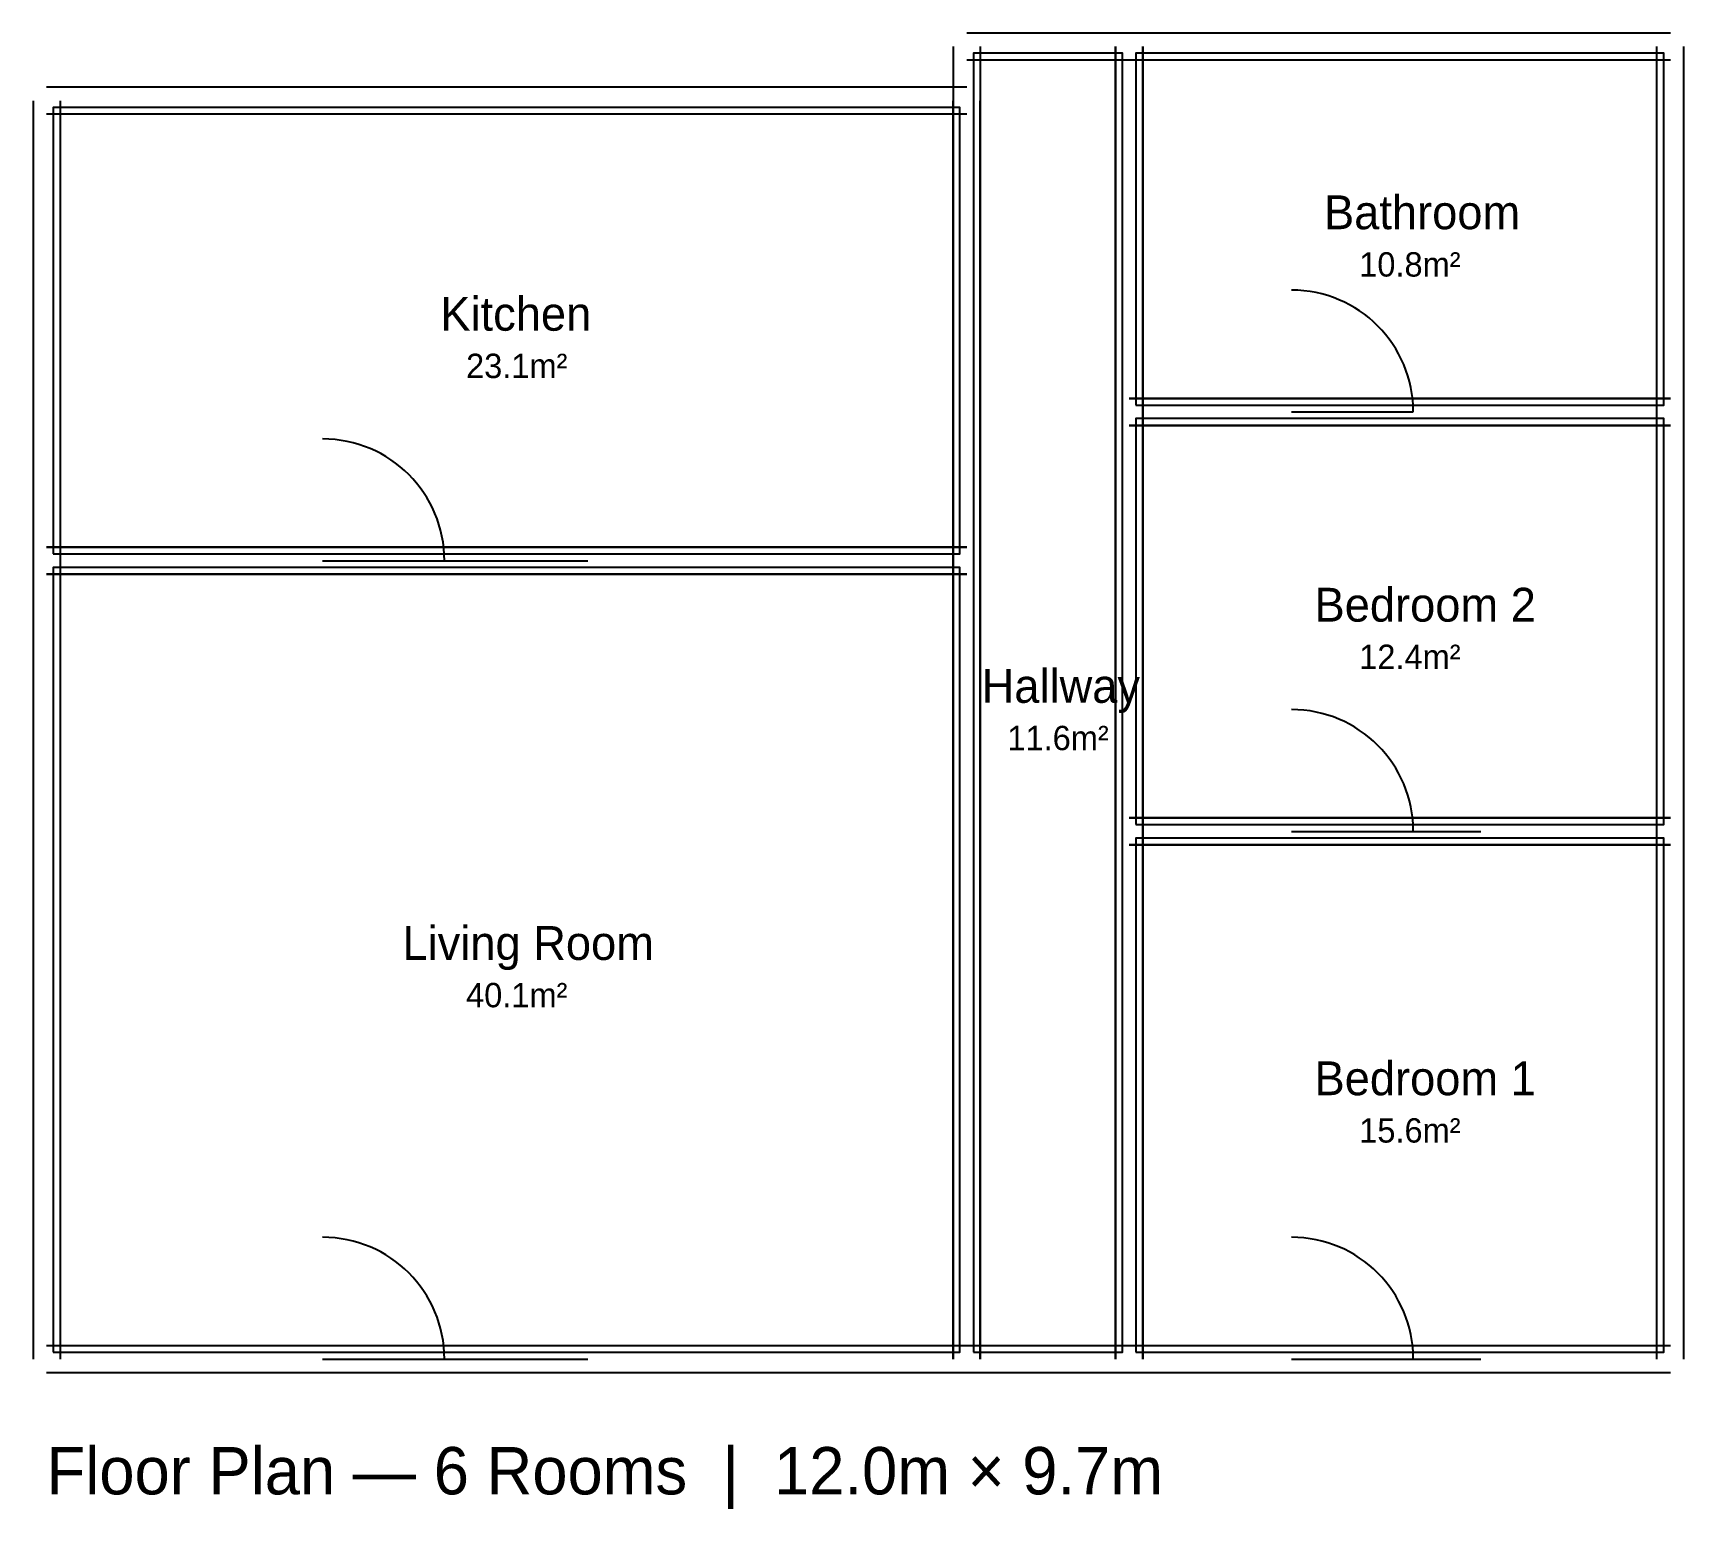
# Model space of a CAD drawing. Header units: metres. Extents: x -0.1 to 12.1, y -1.1 to 9.8.
import ezdxf

# ---------------------------------------------------------------- set-up
doc = ezdxf.new("R2010")
doc.units = ezdxf.units.M
for name, color, linetype in [('DOOR', 1, 'Continuous'), ('ROOM', 3, 'Continuous'), ('TEXT', 2, 'Continuous'), ('WALL', 7, 'Continuous'), ('WINDOW', 5, 'Continuous')]:
    doc.layers.add(name, color=color, linetype=linetype)

msp = doc.modelspace()

# ---------------------------------------------------------------- linework, layer by layer
at = {"layer": 'DOOR'}
for p, q in [((9.2, 7), (10.1, 7)), ((2.04, 5.9), (2.94, 5.9)), ((9.2, 3.9), (10.1, 3.9)), ((2.04, 0), (2.94, 0)), ((9.2, 0), (10.1, 0))]:
    msp.add_line(p, q, dxfattribs=at)
for centre in [(9.2, 7), (2.04, 5.9), (9.2, 3.9), (2.04, 0), (9.2, 0)]:
    msp.add_arc(centre, 0.9, 0, 90, dxfattribs=at)
at = {"layer": 'ROOM'}
for points in [[(6.85, 0.05), (7.95, 0.05), (7.95, 9.65), (6.85, 9.65)], [(8.05, 7.05), (11.95, 7.05), (11.95, 9.65), (8.05, 9.65)], [(0.05, 5.95), (6.75, 5.95), (6.75, 9.25), (0.05, 9.25)], [(8.05, 3.95), (11.95, 3.95), (11.95, 6.95), (8.05, 6.95)], [(0.05, 0.05), (6.75, 0.05), (6.75, 5.85), (0.05, 5.85)], [(8.05, 0.05), (11.95, 0.05), (11.95, 3.85), (8.05, 3.85)]]:
    msp.add_lwpolyline(points, close=True, dxfattribs=at)
at = {"layer": 'WALL'}
for p, q in [((8, 9.8), (6.8, 9.8)), ((12, 9.8), (8, 9.8)), ((6.7, 9.7), (6.7, 0)), ((6.9, 9.7), (6.9, 0)), ((7.9, 9.7), (7.9, 7)), ((7.9, 0), (7.9, 9.7)), ((8.1, 9.7), (8.1, 7)), ((8.1, 0), (8.1, 9.7)), ((11.9, 7), (11.9, 9.7)), ((12.1, 7), (12.1, 9.7)), ((8, 9.6), (6.8, 9.6)), ((12, 9.6), (8, 9.6)), ((6.8, 9.4), (0, 9.4)), ((-0.1, 9.3), (-0.1, 5.9)), ((0.1, 9.3), (0.1, 5.9)), ((6.7, 5.9), (6.7, 9.3)), ((6.9, 5.9), (6.9, 9.3)), ((6.8, 9.2), (0, 9.2)), ((12, 7.1), (8, 7.1)), ((8, 7.1), (12, 7.1)), ((7.9, 7), (7.9, 3.9)), ((8.1, 7), (8.1, 3.9)), ((11.9, 3.9), (11.9, 7)), ((12.1, 3.9), (12.1, 7)), ((12, 6.9), (8, 6.9)), ((8, 6.9), (12, 6.9)), ((6.8, 6), (0, 6)), ((0, 6), (6.8, 6)), ((-0.1, 5.9), (-0.1, 0)), ((0.1, 5.9), (0.1, 0)), ((6.7, 0), (6.7, 5.9)), ((6.9, 0), (6.9, 5.9)), ((6.8, 5.8), (0, 5.8)), ((0, 5.8), (6.8, 5.8)), ((12, 4), (8, 4)), ((8, 4), (12, 4)), ((7.9, 3.9), (7.9, 0)), ((12, 3.8), (8, 3.8)), ((8, 3.8), (12, 3.8)), ((8.1, 3.9), (8.1, 0)), ((11.9, 0), (11.9, 3.9)), ((12.1, 0), (12.1, 3.9)), ((0, 0.1), (6.8, 0.1)), ((6.8, 0.1), (8, 0.1)), ((8, 0.1), (12, 0.1)), ((0, -0.1), (6.8, -0.1)), ((6.8, -0.1), (8, -0.1)), ((8, -0.1), (12, -0.1))]:
    msp.add_line(p, q, dxfattribs=at)
at = {"layer": 'WINDOW'}
for p, q in [((2.8, 5.9), (4, 5.9)), ((9.4, 3.9), (10.6, 3.9)), ((2.8, 0), (4, 0)), ((9.4, 0), (10.6, 0))]:
    msp.add_line(p, q, dxfattribs=at)

# ---------------------------------------------------------------- texts
at = {"layer": 'TEXT'}
for s, height, p in [('Bathroom', 0.25, (9.44, 8.35)), ('10.8m²', 0.18, (9.7, 8)), ('Kitchen', 0.25, (2.91, 7.6)), ('23.1m²', 0.18, (3.1, 7.25)), ('Bedroom 2', 0.25, (9.37, 5.45)), ('12.4m²', 0.18, (9.7, 5.1)), ('Hallway', 0.25, (6.91, 4.85)), ('11.6m²', 0.18, (7.1, 4.5)), ('Living Room', 0.25, (2.63, 2.95)), ('40.1m²', 0.18, (3.1, 2.6)), ('Bedroom 1', 0.25, (9.37, 1.95)), ('15.6m²', 0.18, (9.7, 1.6)), ('Floor Plan — 6 Rooms  |  12.0m × 9.7m', 0.35, (0, -1))]:
    msp.add_text(s, height=height, dxfattribs=at).set_placement(p)

doc.saveas('drawing.dxf')
